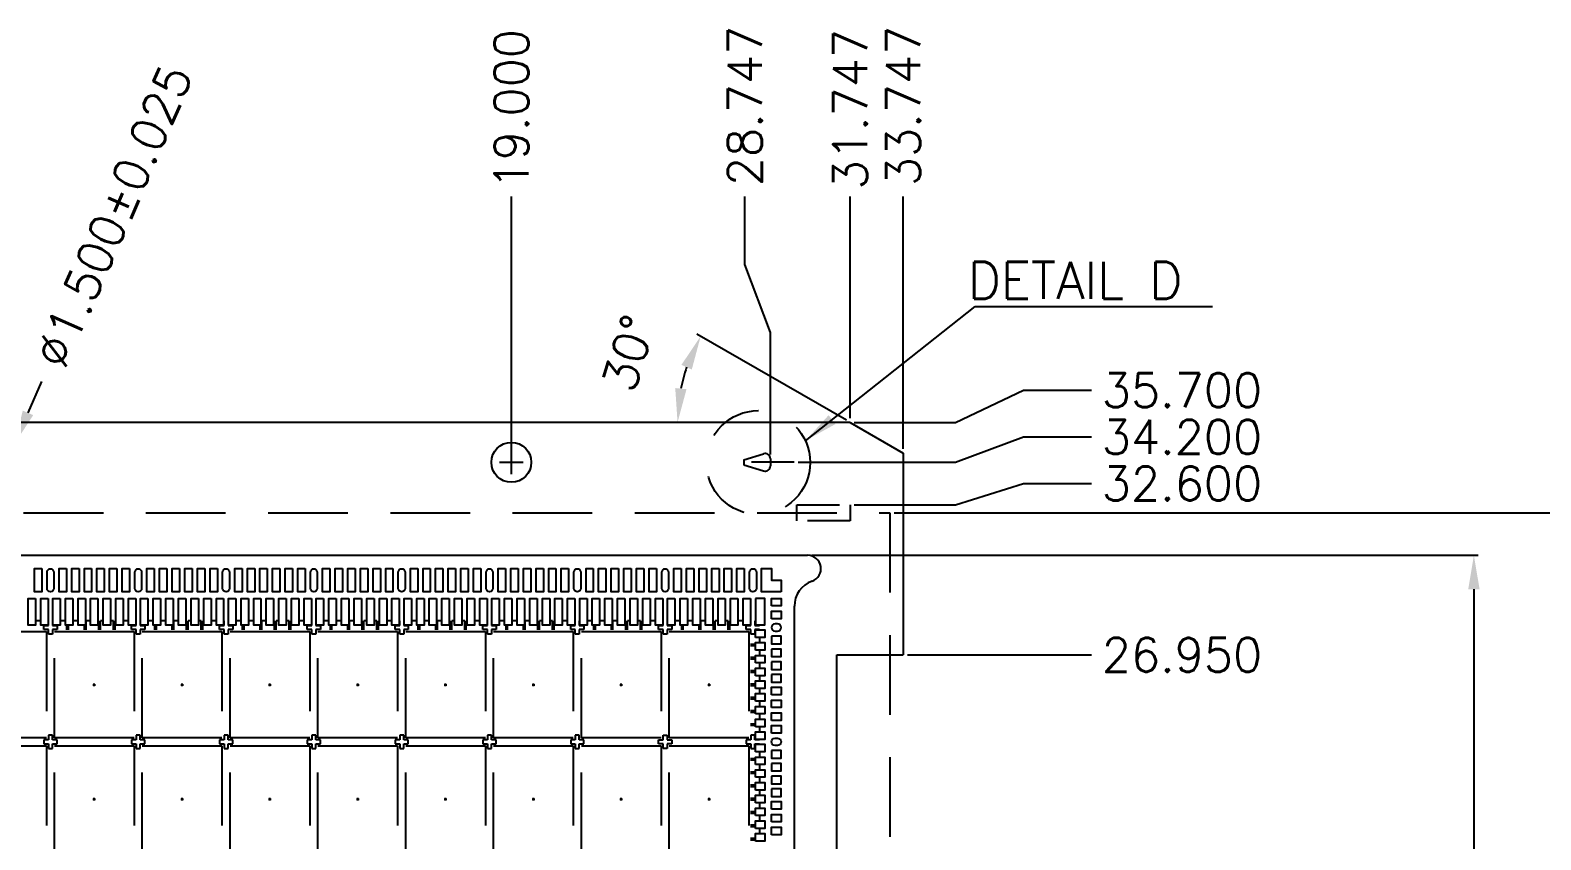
# Model space of a CAD drawing. Header units: millimetres. Extents: x 478.7 to 490.1, y 73.3 to 79.8.
# Drawn here: x 482.715 to 486.268, y 77.848 to 79.753 of the extents above; entities that cross this region are included whole.
import ezdxf

# ---------------------------------------------------------------- set-up
doc = ezdxf.new("R2010")
doc.units = ezdxf.units.MM
doc.header["$LTSCALE"] = 0.5
doc.header["$PDMODE"] = 98
for name, pattern in [('CENTER', [50.8, 31.75, -6.35, 6.35, -6.35]), ('HIDDEN', [0.375, 0.25, -0.125]), ('PHANTOM', [2.5, 1.25, -0.25, 0.25, -0.25, 0.25, -0.25])]:
    doc.linetypes.add(name, pattern=pattern)
for name, color, linetype in [('1D', 4, 'Continuous'), ('BTM', 7, 'HIDDEN'), ('CEN', 2, 'CENTER'), ('DIM', 3, 'Continuous'), ('PKG', 1, 'PHANTOM')]:
    doc.layers.add(name, color=color, linetype=linetype)
doc.styles.add('ROMANS', font='romans.shx', dxfattribs={"bigfont": 'AllInOneBig.shx'})
doc.styles.add('SIMPLEX', font='simplex.shx', dxfattribs={"bigfont": 'AllInOneBig.shx'})
doc.dimstyles.new('Standard1', dxfattribs={"dimtxt": 0.08, "dimasz": 0.08, "dimexe": 0.015, "dimexo": 0.015, "dimgap": 0.027, "dimtad": 1, "dimdec": 3, "dimlfac": 22.222222, "dimrnd": 0.0005, "dimzin": 1, "dimtxsty": 'SIMPLEX', "dimcen": 0.1905, "dimclrd": 256, "dimclre": 256, "dimclrt": 256, "dimazin": 3, "dimtp": 0.03, "dimtm": 0.05, "dimtfac": 0.8, "dimtdec": 3, "dimtmove": 0, "dimatfit": 3, "dimfxl": 0.05, "dimtzin": 4, "dimlwd": -1, "dimlwe": -1})
doc.dimstyles.new('Standard2', dxfattribs={"dimtxt": 0.08, "dimasz": 0.08, "dimexe": 0.01, "dimexo": 0.01, "dimgap": 0.015, "dimtad": 1, "dimdec": 3, "dimlfac": 16, "dimrnd": 0.0005, "dimzin": 1, "dimtxsty": 'SIMPLEX', "dimcen": 0.01, "dimclrd": 256, "dimclre": 256, "dimclrt": 256, "dimazin": 3, "dimtp": 0.03, "dimtm": 0.05, "dimtfac": 0.8, "dimtdec": 3, "dimtmove": 0, "dimatfit": 3, "dimfxl": 0.05, "dimtzin": 4, "dimlwd": -1, "dimlwe": -1})

# ---------------------------------------------------------------- blocks, each defined once
blk = doc.blocks.new('*U29')
at = {"layer": 'CEN', "ltscale": 0.005}
for p, q in [((-0.003125, 0), (0.003125, 0)), ((0, -0.003125), (0, 0.003125))]:
    blk.add_line(p, q, dxfattribs=at)
at = {"layer": 'PKG', "ltscale": 0.3}
blk.add_lwpolyline([(-0.09375, 0.125), (0.09375, 0.125), (0.09375, -0.125), (-0.09375, -0.125)], close=True, dxfattribs=at)
blk = doc.blocks.new('*U30')
at = {"layer": 'DIM', "color": 0, "linetype": 'ByBlock', "lineweight": -2, "transparency": 16777216}
for p in [(0, 3.2287), (0.2066, 3.2287), (0.4131, 3.2287), (0.6197, 3.2287), (0.8263, 3.2287), (1.0328, 3.2287), (1.2394, 3.2287), (1.4459, 3.2287), (1.6525, 3.2287), (1.8591, 3.2287), (2.0656, 3.2287), (2.2722, 3.2287), (2.4787, 3.2287), (2.6853, 3.2287), (2.8919, 3.2287), (3.0984, 3.2287), (3.305, 3.2287), (0, 2.9597), (0.2066, 2.9597), (0.4131, 2.9597), (0.6197, 2.9597), (0.8263, 2.9597), (1.0328, 2.9597), (1.2394, 2.9597), (1.4459, 2.9597), (1.6525, 2.9597), (1.8591, 2.9597), (2.0656, 2.9597), (2.2722, 2.9597), (2.4787, 2.9597), (2.6853, 2.9597), (2.8919, 2.9597), (3.0984, 2.9597), (3.305, 2.9597), (0, 2.6906), (0.2066, 2.6906), (0.4131, 2.6906), (0.6197, 2.6906), (0.8263, 2.6906), (1.0328, 2.6906), (1.2394, 2.6906), (1.4459, 2.6906), (1.6525, 2.6906), (1.8591, 2.6906), (2.0656, 2.6906), (2.2722, 2.6906), (2.4787, 2.6906), (2.6853, 2.6906), (2.8919, 2.6906), (3.0984, 2.6906), (3.305, 2.6906), (0, 2.4216), (0.2066, 2.4216), (0.4131, 2.4216), (0.6197, 2.4216), (0.8263, 2.4216), (1.0328, 2.4216), (1.2394, 2.4216), (1.4459, 2.4216), (1.6525, 2.4216), (1.8591, 2.4216), (2.0656, 2.4216), (2.2722, 2.4216), (2.4787, 2.4216), (2.6853, 2.4216), (2.8919, 2.4216), (3.0984, 2.4216), (3.305, 2.4216), (0, 2.1525), (0.2066, 2.1525), (0.4131, 2.1525), (0.6197, 2.1525), (0.8263, 2.1525), (1.0328, 2.1525), (1.2394, 2.1525), (1.4459, 2.1525), (1.6525, 2.1525), (1.8591, 2.1525), (2.0656, 2.1525), (2.2722, 2.1525), (2.4787, 2.1525), (2.6853, 2.1525), (2.8919, 2.1525), (3.0984, 2.1525), (3.305, 2.1525), (0, 1.8834), (0.2066, 1.8834), (0.4131, 1.8834), (0.6197, 1.8834), (0.8263, 1.8834), (1.0328, 1.8834), (1.2394, 1.8834), (1.4459, 1.8834), (1.6525, 1.8834), (1.8591, 1.8834), (2.0656, 1.8834), (2.2722, 1.8834), (2.4787, 1.8834), (2.6853, 1.8834), (2.8919, 1.8834), (3.0984, 1.8834), (3.305, 1.8834), (0, 1.6144), (0.2066, 1.6144), (0.4131, 1.6144), (0.6197, 1.6144), (0.8263, 1.6144), (1.0328, 1.6144), (1.2394, 1.6144), (1.4459, 1.6144), (1.6525, 1.6144), (1.8591, 1.6144), (2.0656, 1.6144), (2.2722, 1.6144), (2.4787, 1.6144), (2.6853, 1.6144), (2.8919, 1.6144), (3.0984, 1.6144), (3.305, 1.6144), (0, 1.3453), (0.2066, 1.3453), (0.4131, 1.3453), (0.6197, 1.3453), (0.8263, 1.3453), (1.0328, 1.3453), (1.2394, 1.3453), (1.4459, 1.3453), (1.6525, 1.3453), (1.8591, 1.3453), (2.0656, 1.3453), (2.2722, 1.3453), (2.4787, 1.3453), (2.6853, 1.3453), (2.8919, 1.3453), (3.0984, 1.3453), (3.305, 1.3453), (0, 1.0762), (0.2066, 1.0762), (0.4131, 1.0762), (0.6197, 1.0762), (0.8263, 1.0762), (1.0328, 1.0762), (1.2394, 1.0762), (1.4459, 1.0762), (1.6525, 1.0762), (1.8591, 1.0762), (2.0656, 1.0762), (2.2722, 1.0762), (2.4787, 1.0762), (2.6853, 1.0762), (2.8919, 1.0762), (3.0984, 1.0762), (3.305, 1.0762), (0, 0.8072), (0.2066, 0.8072), (0.4131, 0.8072), (0.6197, 0.8072), (0.8263, 0.8072), (1.0328, 0.8072), (1.2394, 0.8072), (1.4459, 0.8072), (1.6525, 0.8072), (1.8591, 0.8072), (2.0656, 0.8072), (2.2722, 0.8072), (2.4787, 0.8072), (2.6853, 0.8072), (2.8919, 0.8072), (3.0984, 0.8072), (3.305, 0.8072), (0, 0.5381), (0.2066, 0.5381), (0.4131, 0.5381), (0.6197, 0.5381), (0.8263, 0.5381), (1.0328, 0.5381), (1.2394, 0.5381), (1.4459, 0.5381), (1.6525, 0.5381), (1.8591, 0.5381), (2.0656, 0.5381), (2.2722, 0.5381), (2.4787, 0.5381), (2.6853, 0.5381), (2.8919, 0.5381), (3.0984, 0.5381), (3.305, 0.5381), (0, 0.2691), (0.2066, 0.2691), (0.4131, 0.2691), (0.6197, 0.2691), (0.8263, 0.2691), (1.0328, 0.2691), (1.2394, 0.2691), (1.4459, 0.2691), (1.6525, 0.2691), (1.8591, 0.2691), (2.0656, 0.2691), (2.2722, 0.2691), (2.4787, 0.2691), (2.6853, 0.2691), (2.8919, 0.2691), (3.0984, 0.2691), (3.305, 0.2691), (0, 0), (0.2066, 0), (0.4131, 0), (0.6197, 0), (0.8263, 0), (1.0328, 0), (1.2394, 0), (1.4459, 0), (1.6525, 0), (1.8591, 0), (2.0656, 0), (2.2722, 0), (2.4787, 0), (2.6853, 0), (2.8919, 0), (3.0984, 0), (3.305, 0)]:
    blk.add_blockref('*U29', p, dxfattribs=at)
blk = doc.blocks.new('*D55')
at = {"layer": 'Defpoints', "color": 0, "ltscale": 0.1, "transparency": 16777216}
for p in [(482.6782, 78.7794), (482.6408, 78.6934)]:
    blk.add_point(p, dxfattribs=at)
at = {"layer": 'DIM', "linetype": 'ByBlock', "ltscale": 0.1, "transparency": 16777216}
for p, q in [((482.7419, 78.9262), (482.71, 78.8528)), ((482.6408, 78.6934), (482.6782, 78.7794)), ((482.609, 78.62), (482.5771, 78.5467))]:
    blk.add_line(p, q, dxfattribs=at)
at = {"layer": 'DIM', "ltscale": 0.1, "transparency": 16777216}
for points in [[(482.6978, 78.8581), (482.7223, 78.8475), (482.6782, 78.7794)], [(482.5967, 78.6253), (482.6212, 78.6147), (482.6408, 78.6934)]]:
    blk.add_solid(points, dxfattribs=at)
at = {"layer": 'DIM', "ltscale": 0.1, "transparency": 16777216, "insert": (482.911, 79.3156), "char_height": 0.08, "attachment_point": 5, "rotation": 66.525, "style": 'SIMPLEX'}
blk.add_mtext('\\A1;∅1.500%%P0.025', dxfattribs=at)
blk = doc.blocks.new('*D57')
at = {"linetype": 'ByBlock', "ltscale": 0.1, "transparency": 16777216}
blk.add_line((484.635, 78.8352), (484.2836, 79.0381), dxfattribs=at)
blk.add_arc((484.6437, 78.8302), 0.4058, 161.307, 168.6865, dxfattribs=at)
at = {"ltscale": 0.1, "transparency": 16777216}
for points in [[(484.2471, 78.9657), (484.2714, 78.9547), (484.2923, 79.0331)], [(484.259, 78.9085), (484.2325, 78.9111), (484.2379, 78.8302)]]:
    blk.add_solid(points, dxfattribs=at)
at = {"layer": 'Defpoints', "color": 0, "ltscale": 0.1, "transparency": 16777216}
for p in [(484.244, 78.9006), (480.6874, 78.8302), (484.6437, 78.8302), (484.6437, 78.8302), (484.7687, 78.758)]:
    blk.add_point(p, dxfattribs=at)
at = {"ltscale": 0.1, "transparency": 16777216, "insert": (484.1231, 78.9936), "char_height": 0.08, "attachment_point": 5, "rotation": 72.5739, "style": 'SIMPLEX'}
blk.add_mtext('\\A1;30°', dxfattribs=at)
blk = doc.blocks.new('*D59')
at = {"layer": 'Defpoints', "color": 0, "ltscale": 0.1, "transparency": 16777216}
for p in [(484.5439, 78.5177), (486.111, 78.5177), (484.5439, 74.6802)]:
    blk.add_point(p, dxfattribs=at)
at = {"layer": 'DIM', "linetype": 'ByBlock', "ltscale": 0.1, "transparency": 16777216}
for p, q in [((484.5539, 78.5177), (486.121, 78.5177)), ((486.111, 78.4377), (486.111, 77.4196)), ((486.111, 74.7602), (486.111, 75.7782)), ((484.5539, 74.6802), (486.121, 74.6802))]:
    blk.add_line(p, q, dxfattribs=at)
at = {"layer": 'DIM', "ltscale": 0.1, "transparency": 16777216}
for points in [[(486.0977, 78.4377), (486.1244, 78.4377), (486.111, 78.5177)], [(486.0977, 74.7602), (486.1244, 74.7602), (486.111, 74.6802)]]:
    blk.add_solid(points, dxfattribs=at)
at = {"layer": 'DIM', "ltscale": 0.1, "transparency": 16777216, "insert": (486.111, 76.5989), "char_height": 0.08, "attachment_point": 5, "rotation": 90, "style": 'SIMPLEX'}
blk.add_mtext('\\A1;59.300X61.400(MOLD PKG)', dxfattribs=at)
blk = doc.blocks.new('*D62')
at = {"layer": 'Defpoints', "color": 0, "ltscale": 0.1, "transparency": 16777216}
for p in [(484.7687, 78.2833), (485.2113, 78.2833), (482.6595, 76.5989)]:
    blk.add_point(p, dxfattribs=at)
at = {"layer": 'DIM', "ltscale": 0.1, "transparency": 16777216}
blk.add_line((484.7787, 78.2833), (485.2113, 78.2833), dxfattribs=at)
at = {"layer": 'DIM', "ltscale": 0.1, "transparency": 16777216, "insert": (485.4244, 78.2833), "char_height": 0.08, "attachment_point": 5, "style": 'SIMPLEX'}
blk.add_mtext('\\A1;26.950', dxfattribs=at)
blk = doc.blocks.new('*D68')
at = {"layer": 'Defpoints', "color": 0, "ltscale": 0.1, "transparency": 16777216}
for p in [(485.2113, 78.9061), (484.6437, 78.8302), (482.6595, 76.5989)]:
    blk.add_point(p, dxfattribs=at)
at = {"layer": 'DIM', "ltscale": 0.1, "transparency": 16777216}
for p, q in [((484.8913, 78.8302), (485.0513, 78.9061)), ((485.0513, 78.9061), (485.2113, 78.9061)), ((484.6537, 78.8302), (484.8913, 78.8302))]:
    blk.add_line(p, q, dxfattribs=at)
at = {"layer": 'DIM', "ltscale": 0.1, "transparency": 16777216, "insert": (485.4244, 78.9061), "char_height": 0.08, "attachment_point": 5, "style": 'SIMPLEX'}
blk.add_mtext('\\A1;35.700', dxfattribs=at)
blk = doc.blocks.new('*D69')
at = {"layer": 'Defpoints', "color": 0, "ltscale": 0.1, "transparency": 16777216}
for p in [(485.2113, 78.7961), (484.5119, 78.7364), (482.6595, 76.5989)]:
    blk.add_point(p, dxfattribs=at)
at = {"layer": 'DIM', "ltscale": 0.1, "transparency": 16777216}
for p, q in [((484.8913, 78.7364), (485.0513, 78.7961)), ((485.0513, 78.7961), (485.2113, 78.7961)), ((484.5219, 78.7364), (484.8913, 78.7364))]:
    blk.add_line(p, q, dxfattribs=at)
at = {"layer": 'DIM', "ltscale": 0.1, "transparency": 16777216, "insert": (485.4244, 78.7961), "char_height": 0.08, "attachment_point": 5, "style": 'SIMPLEX'}
blk.add_mtext('\\A1;34.200', dxfattribs=at)
blk = doc.blocks.new('*D70')
at = {"layer": 'Defpoints', "color": 0, "ltscale": 0.1, "transparency": 16777216}
for p in [(485.2113, 78.6864), (484.6437, 78.6364), (482.6595, 76.5989)]:
    blk.add_point(p, dxfattribs=at)
at = {"layer": 'DIM', "ltscale": 0.1, "transparency": 16777216}
for p, q in [((484.8913, 78.6364), (485.0513, 78.6864)), ((485.0513, 78.6864), (485.2113, 78.6864)), ((484.6537, 78.6364), (484.8913, 78.6364))]:
    blk.add_line(p, q, dxfattribs=at)
at = {"layer": 'DIM', "ltscale": 0.1, "transparency": 16777216, "insert": (485.4244, 78.6864), "char_height": 0.08, "attachment_point": 5, "style": 'SIMPLEX'}
blk.add_mtext('\\A1;32.600', dxfattribs=at)
blk = doc.blocks.new('*D72')
at = {"layer": 'Defpoints', "color": 0, "ltscale": 0.1, "transparency": 16777216}
for p in [(484.7687, 79.3616), (484.7687, 78.758), (482.6595, 76.5989)]:
    blk.add_point(p, dxfattribs=at)
at = {"layer": 'DIM', "ltscale": 0.1, "transparency": 16777216}
blk.add_line((484.7687, 78.768), (484.7687, 79.3616), dxfattribs=at)
at = {"layer": 'DIM', "ltscale": 0.1, "transparency": 16777216, "insert": (484.7687, 79.5747), "char_height": 0.08, "attachment_point": 5, "rotation": 90, "style": 'SIMPLEX'}
blk.add_mtext('\\A1;33.747', dxfattribs=at)
blk = doc.blocks.new('*D73')
at = {"layer": 'Defpoints', "color": 0, "ltscale": 0.1, "transparency": 16777216}
for p in [(484.6437, 79.3616), (484.6437, 78.8302), (482.6595, 76.5989)]:
    blk.add_point(p, dxfattribs=at)
at = {"layer": 'DIM', "ltscale": 0.1, "transparency": 16777216}
blk.add_line((484.6437, 78.8402), (484.6437, 79.3616), dxfattribs=at)
at = {"layer": 'DIM', "ltscale": 0.1, "transparency": 16777216, "insert": (484.6437, 79.5671), "char_height": 0.08, "attachment_point": 5, "rotation": 90, "style": 'SIMPLEX'}
blk.add_mtext('\\A1;31.747', dxfattribs=at)
blk = doc.blocks.new('*D74')
at = {"layer": 'Defpoints', "color": 0, "ltscale": 0.1, "transparency": 16777216}
for p in [(484.3962, 79.3616), (484.4562, 78.7446), (482.6595, 76.5989)]:
    blk.add_point(p, dxfattribs=at)
at = {"layer": 'DIM', "ltscale": 0.1, "transparency": 16777216}
for p, q in [((484.3962, 79.2016), (484.3962, 79.3616)), ((484.4562, 79.0416), (484.3962, 79.2016)), ((484.4562, 78.7546), (484.4562, 79.0416))]:
    blk.add_line(p, q, dxfattribs=at)
at = {"layer": 'DIM', "ltscale": 0.1, "transparency": 16777216, "insert": (484.3962, 79.5747), "char_height": 0.08, "attachment_point": 5, "rotation": 90, "style": 'SIMPLEX'}
blk.add_mtext('\\A1;28.747', dxfattribs=at)
blk = doc.blocks.new('*D75')
at = {"layer": 'Defpoints', "color": 0, "ltscale": 0.1, "transparency": 16777216}
for p in [(483.847, 79.3616), (483.847, 78.7364), (482.6595, 76.5989)]:
    blk.add_point(p, dxfattribs=at)
at = {"layer": 'DIM', "ltscale": 0.1, "transparency": 16777216}
blk.add_line((483.847, 78.7464), (483.847, 79.3616), dxfattribs=at)
at = {"layer": 'DIM', "ltscale": 0.1, "transparency": 16777216, "insert": (483.847, 79.5671), "char_height": 0.08, "attachment_point": 5, "rotation": 90, "style": 'SIMPLEX'}
blk.add_mtext('\\A1;19.000', dxfattribs=at)
blk = doc.blocks.new('*D93')
at = {"layer": 'Defpoints', "color": 0, "ltscale": 0.1, "transparency": 16777216}
for p in [(484.7374, 78.6177), (486.4786, 78.6177), (484.7374, 74.6177)]:
    blk.add_point(p, dxfattribs=at)
at = {"layer": 'DIM', "ltscale": 0.1, "transparency": 16777216}
for p, q in [((484.7474, 78.6177), (486.4886, 78.6177)), ((486.4786, 78.5377), (486.4786, 77.4689)), ((486.4786, 74.6977), (486.4786, 75.7665)), ((484.7474, 74.6177), (486.4886, 74.6177))]:
    blk.add_line(p, q, dxfattribs=at)
for points in [[(486.4653, 78.5377), (486.4919, 78.5377), (486.4786, 78.6177)], [(486.4653, 74.6977), (486.4919, 74.6977), (486.4786, 74.6177)]]:
    blk.add_solid(points, dxfattribs=at)
at = {"layer": 'DIM', "ltscale": 0.1, "transparency": 16777216, "insert": (486.4786, 76.6177), "char_height": 0.08, "attachment_point": 5, "rotation": 90, "style": 'SIMPLEX'}
blk.add_mtext('\\A1;64.000%%P0.500(TAPE WIDTH)', dxfattribs=at)

msp = doc.modelspace()

# ---------------------------------------------------------------- linework, layer by layer
for p, q in [((484.643691, 78.830161), (480.687391, 78.830161)), ((484.768691, 78.757974), (484.768691, 78.283286))]:
    msp.add_line(p, q)
at = {"color": 1, "linetype": 'CENTER', "ltscale": 0.002}
msp.add_line((484.511868, 78.736411), (484.363421, 78.736411), dxfattribs=at)
at = {"ltscale": 0.1}
for p, q in [((484.393723, 78.742658), (484.440108, 78.756574)), ((484.393723, 78.742658), (484.393723, 78.730165)), ((484.456191, 78.744607), (484.456191, 78.728216)), ((484.393723, 78.730165), (484.440108, 78.716249))]:
    msp.add_line(p, q, dxfattribs=at)
at = {"color": 2, "linetype": 'HIDDEN', "ltscale": 1.5}
msp.add_line((484.737441, 78.617661), (484.737441, 74.617661), dxfattribs=at)
at = {"color": 0}
for p, q in [((484.612441, 77.783286), (484.612441, 78.283286)), ((484.612441, 78.283286), (484.768691, 78.283286))]:
    msp.add_line(p, q, dxfattribs=at)
at = {"linetype": 'HIDDEN', "ltscale": 0.1}
msp.add_lwpolyline([(484.518691, 78.636411), (484.643691, 78.636411), (484.643691, 78.598911), (484.518691, 78.598911)], close=True, dxfattribs=at)
at = {"ltscale": 0.02}
for points in [[(482.742316, 78.486411), (482.742316, 78.43188), (482.725129, 78.43188), (482.725129, 78.486411)], [(482.800441, 78.486411), (482.800441, 78.43188), (482.783254, 78.43188), (482.783254, 78.486411)], [(482.830129, 78.486411), (482.830129, 78.43188), (482.812941, 78.43188), (482.812941, 78.486411)], [(482.859816, 78.486411), (482.859816, 78.43188), (482.842629, 78.43188), (482.842629, 78.486411)], [(482.889504, 78.486411), (482.889504, 78.43188), (482.872316, 78.43188), (482.872316, 78.486411)], [(482.919191, 78.486411), (482.919191, 78.43188), (482.902004, 78.43188), (482.902004, 78.486411)], [(482.948879, 78.486411), (482.948879, 78.43188), (482.931691, 78.43188), (482.931691, 78.486411)], [(483.007004, 78.486411), (483.007004, 78.43188), (482.989816, 78.43188), (482.989816, 78.486411)], [(483.036691, 78.486411), (483.036691, 78.43188), (483.019504, 78.43188), (483.019504, 78.486411)], [(483.066379, 78.486411), (483.066379, 78.43188), (483.049191, 78.43188), (483.049191, 78.486411)], [(483.096066, 78.486411), (483.096066, 78.43188), (483.078879, 78.43188), (483.078879, 78.486411)], [(483.125754, 78.486411), (483.125754, 78.43188), (483.108566, 78.43188), (483.108566, 78.486411)], [(483.155441, 78.486411), (483.155441, 78.43188), (483.138254, 78.43188), (483.138254, 78.486411)], [(483.213566, 78.486411), (483.213566, 78.43188), (483.196379, 78.43188), (483.196379, 78.486411)], [(483.243254, 78.486411), (483.243254, 78.43188), (483.226066, 78.43188), (483.226066, 78.486411)], [(483.272941, 78.486411), (483.272941, 78.43188), (483.255754, 78.43188), (483.255754, 78.486411)], [(483.302629, 78.486411), (483.302629, 78.43188), (483.285441, 78.43188), (483.285441, 78.486411)], [(483.332316, 78.486411), (483.332316, 78.43188), (483.315129, 78.43188), (483.315129, 78.486411)], [(483.362004, 78.486411), (483.362004, 78.43188), (483.344816, 78.43188), (483.344816, 78.486411)], [(483.420129, 78.486411), (483.420129, 78.43188), (483.402941, 78.43188), (483.402941, 78.486411)], [(483.449816, 78.486411), (483.449816, 78.43188), (483.432629, 78.43188), (483.432629, 78.486411)], [(483.479504, 78.486411), (483.479504, 78.43188), (483.462316, 78.43188), (483.462316, 78.486411)], [(483.509191, 78.486411), (483.509191, 78.43188), (483.492004, 78.43188), (483.492004, 78.486411)], [(483.538879, 78.486411), (483.538879, 78.43188), (483.521691, 78.43188), (483.521691, 78.486411)], [(483.568566, 78.486411), (483.568566, 78.43188), (483.551379, 78.43188), (483.551379, 78.486411)], [(483.626691, 78.486411), (483.626691, 78.43188), (483.609504, 78.43188), (483.609504, 78.486411)], [(483.656379, 78.486411), (483.656379, 78.43188), (483.639191, 78.43188), (483.639191, 78.486411)], [(483.686066, 78.486411), (483.686066, 78.43188), (483.668879, 78.43188), (483.668879, 78.486411)], [(483.715754, 78.486411), (483.715754, 78.43188), (483.698566, 78.43188), (483.698566, 78.486411)], [(483.745441, 78.486411), (483.745441, 78.43188), (483.728254, 78.43188), (483.728254, 78.486411)], [(483.775129, 78.486411), (483.775129, 78.43188), (483.757941, 78.43188), (483.757941, 78.486411)], [(483.833254, 78.486411), (483.833254, 78.43188), (483.816066, 78.43188), (483.816066, 78.486411)], [(483.862941, 78.486411), (483.862941, 78.43188), (483.845754, 78.43188), (483.845754, 78.486411)], [(483.892629, 78.486411), (483.892629, 78.43188), (483.875441, 78.43188), (483.875441, 78.486411)], [(483.922316, 78.486411), (483.922316, 78.43188), (483.905129, 78.43188), (483.905129, 78.486411)], [(483.952004, 78.486411), (483.952004, 78.43188), (483.934816, 78.43188), (483.934816, 78.486411)], [(483.981691, 78.486411), (483.981691, 78.43188), (483.964504, 78.43188), (483.964504, 78.486411)], [(484.039816, 78.486411), (484.039816, 78.43188), (484.022629, 78.43188), (484.022629, 78.486411)], [(484.069504, 78.486411), (484.069504, 78.43188), (484.052316, 78.43188), (484.052316, 78.486411)], [(484.099191, 78.486411), (484.099191, 78.43188), (484.082004, 78.43188), (484.082004, 78.486411)], [(484.128879, 78.486411), (484.128879, 78.43188), (484.111691, 78.43188), (484.111691, 78.486411)], [(484.158566, 78.486411), (484.158566, 78.43188), (484.141379, 78.43188), (484.141379, 78.486411)], [(484.188254, 78.486411), (484.188254, 78.43188), (484.171066, 78.43188), (484.171066, 78.486411)], [(484.246379, 78.486411), (484.246379, 78.43188), (484.229191, 78.43188), (484.229191, 78.486411)], [(484.276066, 78.486411), (484.276066, 78.43188), (484.258879, 78.43188), (484.258879, 78.486411)], [(484.305754, 78.486411), (484.305754, 78.43188), (484.288566, 78.43188), (484.288566, 78.486411)], [(484.335441, 78.486411), (484.335441, 78.43188), (484.318254, 78.43188), (484.318254, 78.486411)], [(484.365129, 78.486411), (484.365129, 78.43188), (484.347941, 78.43188), (484.347941, 78.486411)], [(484.394816, 78.486411), (484.394816, 78.43188), (484.377629, 78.43188), (484.377629, 78.486411)], [(484.481379, 78.43188), (484.435754, 78.43188), (484.435754, 78.486411), (484.458723, 78.486411), (484.458723, 78.458833), (484.481379, 78.458833)], [(482.727473, 78.416255), (482.727473, 78.353443), (482.710285, 78.353443), (482.710285, 78.416255)], [(482.75716, 78.416255), (482.75716, 78.353443), (482.739973, 78.353443), (482.739973, 78.416255)], [(482.785598, 78.416255), (482.785598, 78.353443), (482.76841, 78.353443), (482.76841, 78.416255)], [(482.815285, 78.416255), (482.815285, 78.353443), (482.798098, 78.353443), (482.798098, 78.416255)], [(482.844973, 78.416255), (482.844973, 78.353443), (482.827785, 78.353443), (482.827785, 78.416255)], [(482.87466, 78.416255), (482.87466, 78.353443), (482.857473, 78.353443), (482.857473, 78.416255)], [(482.904348, 78.416255), (482.904348, 78.353443), (482.88716, 78.353443), (482.88716, 78.416255)], [(482.934035, 78.416255), (482.934035, 78.353443), (482.916848, 78.353443), (482.916848, 78.416255)], [(482.963723, 78.416255), (482.963723, 78.353443), (482.946535, 78.353443), (482.946535, 78.416255)], [(482.99216, 78.416255), (482.99216, 78.353443), (482.974973, 78.353443), (482.974973, 78.416255)], [(483.021848, 78.416255), (483.021848, 78.353443), (483.00466, 78.353443), (483.00466, 78.416255)], [(483.051535, 78.416255), (483.051535, 78.353443), (483.034348, 78.353443), (483.034348, 78.416255)], [(483.081223, 78.416255), (483.081223, 78.353443), (483.064035, 78.353443), (483.064035, 78.416255)], [(483.11091, 78.416255), (483.11091, 78.353443), (483.093723, 78.353443), (483.093723, 78.416255)], [(483.140598, 78.416255), (483.140598, 78.353443), (483.12341, 78.353443), (483.12341, 78.416255)], [(483.170285, 78.416255), (483.170285, 78.353443), (483.153098, 78.353443), (483.153098, 78.416255)], [(483.198723, 78.416255), (483.198723, 78.353443), (483.181535, 78.353443), (483.181535, 78.416255)], [(483.22841, 78.416255), (483.22841, 78.353443), (483.211223, 78.353443), (483.211223, 78.416255)], [(483.258098, 78.416255), (483.258098, 78.353443), (483.24091, 78.353443), (483.24091, 78.416255)], [(483.287785, 78.416255), (483.287785, 78.353443), (483.270598, 78.353443), (483.270598, 78.416255)], [(483.317473, 78.416255), (483.317473, 78.353443), (483.300285, 78.353443), (483.300285, 78.416255)], [(483.34716, 78.416255), (483.34716, 78.353443), (483.329973, 78.353443), (483.329973, 78.416255)], [(483.376848, 78.416255), (483.376848, 78.353443), (483.35966, 78.353443), (483.35966, 78.416255)], [(483.405285, 78.416255), (483.405285, 78.353443), (483.388098, 78.353443), (483.388098, 78.416255)], [(483.434973, 78.416255), (483.434973, 78.353443), (483.417785, 78.353443), (483.417785, 78.416255)], [(483.46466, 78.416255), (483.46466, 78.353443), (483.447473, 78.353443), (483.447473, 78.416255)], [(483.494348, 78.416255), (483.494348, 78.353443), (483.47716, 78.353443), (483.47716, 78.416255)], [(483.524035, 78.416255), (483.524035, 78.353443), (483.506848, 78.353443), (483.506848, 78.416255)], [(483.553723, 78.416255), (483.553723, 78.353443), (483.536535, 78.353443), (483.536535, 78.416255)], [(483.58341, 78.416255), (483.58341, 78.353443), (483.566223, 78.353443), (483.566223, 78.416255)], [(483.611848, 78.416255), (483.611848, 78.353443), (483.59466, 78.353443), (483.59466, 78.416255)], [(483.641535, 78.416255), (483.641535, 78.353443), (483.624348, 78.353443), (483.624348, 78.416255)], [(483.671223, 78.416255), (483.671223, 78.353443), (483.654035, 78.353443), (483.654035, 78.416255)], [(483.70091, 78.416255), (483.70091, 78.353443), (483.683723, 78.353443), (483.683723, 78.416255)], [(483.730598, 78.416255), (483.730598, 78.353443), (483.71341, 78.353443), (483.71341, 78.416255)], [(483.760285, 78.416255), (483.760285, 78.353443), (483.743098, 78.353443), (483.743098, 78.416255)], [(483.789973, 78.416255), (483.789973, 78.353443), (483.772785, 78.353443), (483.772785, 78.416255)], [(483.81841, 78.416255), (483.81841, 78.353443), (483.801223, 78.353443), (483.801223, 78.416255)], [(483.848098, 78.416255), (483.848098, 78.353443), (483.83091, 78.353443), (483.83091, 78.416255)], [(483.877785, 78.416255), (483.877785, 78.353443), (483.860598, 78.353443), (483.860598, 78.416255)], [(483.907473, 78.416255), (483.907473, 78.353443), (483.890285, 78.353443), (483.890285, 78.416255)], [(483.93716, 78.416255), (483.93716, 78.353443), (483.919973, 78.353443), (483.919973, 78.416255)], [(483.966848, 78.416255), (483.966848, 78.353443), (483.94966, 78.353443), (483.94966, 78.416255)], [(483.996535, 78.416255), (483.996535, 78.353443), (483.979348, 78.353443), (483.979348, 78.416255)], [(484.024973, 78.416255), (484.024973, 78.353443), (484.007785, 78.353443), (484.007785, 78.416255)], [(484.05466, 78.416255), (484.05466, 78.353443), (484.037473, 78.353443), (484.037473, 78.416255)], [(484.084348, 78.416255), (484.084348, 78.353443), (484.06716, 78.353443), (484.06716, 78.416255)], [(484.114035, 78.416255), (484.114035, 78.353443), (484.096848, 78.353443), (484.096848, 78.416255)], [(484.143723, 78.416255), (484.143723, 78.353443), (484.126535, 78.353443), (484.126535, 78.416255)], [(484.17341, 78.416255), (484.17341, 78.353443), (484.156223, 78.353443), (484.156223, 78.416255)], [(484.203098, 78.416255), (484.203098, 78.353443), (484.18591, 78.353443), (484.18591, 78.416255)], [(484.231535, 78.416255), (484.231535, 78.353443), (484.214348, 78.353443), (484.214348, 78.416255)], [(484.261223, 78.416255), (484.261223, 78.353443), (484.244035, 78.353443), (484.244035, 78.416255)], [(484.29091, 78.416255), (484.29091, 78.353443), (484.273723, 78.353443), (484.273723, 78.416255)], [(484.320598, 78.416255), (484.320598, 78.353443), (484.30341, 78.353443), (484.30341, 78.416255)], [(484.350285, 78.416255), (484.350285, 78.353443), (484.333098, 78.353443), (484.333098, 78.416255)], [(484.379973, 78.416255), (484.379973, 78.353443), (484.362785, 78.353443), (484.362785, 78.416255)], [(484.40966, 78.416255), (484.40966, 78.353443), (484.392473, 78.353443), (484.392473, 78.416255)], [(484.42091, 78.416255), (484.42091, 78.353755), (484.443098, 78.353755), (484.443098, 78.416255)], [(484.458723, 78.398443), (484.458723, 78.416255), (484.481379, 78.416255), (484.481379, 78.398443)], [(484.458723, 78.368443), (484.458723, 78.386255), (484.481379, 78.386255), (484.481379, 78.368443)], [(484.458723, 78.327193), (484.458723, 78.30938), (484.481379, 78.30938), (484.481379, 78.327193)], [(484.458723, 78.297193), (484.458723, 78.27938), (484.481379, 78.27938), (484.481379, 78.297193)], [(484.458723, 78.267193), (484.458723, 78.24938), (484.481379, 78.24938), (484.481379, 78.267193)], [(484.458723, 78.237193), (484.458723, 78.21938), (484.481379, 78.21938), (484.481379, 78.237193)], [(484.458723, 78.18938), (484.458723, 78.207193), (484.481379, 78.207193), (484.481379, 78.18938)], [(484.458723, 78.15938), (484.458723, 78.177193), (484.481379, 78.177193), (484.481379, 78.15938)], [(484.458723, 78.12938), (484.458723, 78.147193), (484.481379, 78.147193), (484.481379, 78.12938)], [(484.458723, 78.09938), (484.458723, 78.117193), (484.481379, 78.117193), (484.481379, 78.09938)], [(484.458723, 78.05813), (484.458723, 78.040318), (484.481379, 78.040318), (484.481379, 78.05813)], [(484.458723, 78.02813), (484.458723, 78.010318), (484.481379, 78.010318), (484.481379, 78.02813)], [(484.458723, 77.99813), (484.458723, 77.980318), (484.481379, 77.980318), (484.481379, 77.99813)], [(484.458723, 77.96813), (484.458723, 77.950318), (484.481379, 77.950318), (484.481379, 77.96813)], [(484.458723, 77.920318), (484.458723, 77.93813), (484.481379, 77.93813), (484.481379, 77.920318)], [(484.458723, 77.890318), (484.458723, 77.90813), (484.481379, 77.90813), (484.481379, 77.890318)], [(484.458723, 77.860318), (484.458723, 77.87813), (484.481379, 77.87813), (484.481379, 77.860318)]]:
    msp.add_lwpolyline(points, close=True, dxfattribs=at)
for points in [[(482.770754, 78.47813), (482.770754, 78.439536, -0.41421356), (482.762785, 78.431568), (482.762785, 78.431568, -0.41421356), (482.754816, 78.439536), (482.754816, 78.47813, -0.41421356), (482.762785, 78.486099), (482.762785, 78.486099, -0.41421356)], [(482.977316, 78.47813), (482.977316, 78.439536, -0.41421356), (482.969348, 78.431568), (482.969348, 78.431568, -0.41421356), (482.961379, 78.439536), (482.961379, 78.47813, -0.41421356), (482.969348, 78.486099), (482.969348, 78.486099, -0.41421356)], [(483.183879, 78.47813), (483.183879, 78.439536, -0.41421356), (483.17591, 78.431568), (483.17591, 78.431568, -0.41421356), (483.167941, 78.439536), (483.167941, 78.47813, -0.41421356), (483.17591, 78.486099), (483.17591, 78.486099, -0.41421356)], [(483.390441, 78.47813), (483.390441, 78.439536, -0.41421356), (483.382473, 78.431568), (483.382473, 78.431568, -0.41421356), (483.374504, 78.439536), (483.374504, 78.47813, -0.41421356), (483.382473, 78.486099), (483.382473, 78.486099, -0.41421356)], [(483.597004, 78.47813), (483.597004, 78.439536, -0.41421356), (483.589035, 78.431568), (483.589035, 78.431568, -0.41421356), (483.581066, 78.439536), (483.581066, 78.47813, -0.41421356), (483.589035, 78.486099), (483.589035, 78.486099, -0.41421356)], [(483.803566, 78.47813), (483.803566, 78.439536, -0.41421356), (483.795598, 78.431568), (483.795598, 78.431568, -0.41421356), (483.787629, 78.439536), (483.787629, 78.47813, -0.41421356), (483.795598, 78.486099), (483.795598, 78.486099, -0.41421356)], [(484.010129, 78.47813), (484.010129, 78.439536, -0.41421356), (484.00216, 78.431568), (484.00216, 78.431568, -0.41421356), (483.994191, 78.439536), (483.994191, 78.47813, -0.41421356), (484.00216, 78.486099), (484.00216, 78.486099, -0.41421356)], [(484.216691, 78.47813), (484.216691, 78.439536, -0.41421356), (484.208723, 78.431568), (484.208723, 78.431568, -0.41421356), (484.200754, 78.439536), (484.200754, 78.47813, -0.41421356), (484.208723, 78.486099), (484.208723, 78.486099, -0.41421356)], [(484.423254, 78.47813), (484.423254, 78.439536, -0.41421356), (484.415285, 78.431568), (484.415285, 78.431568, -0.41421356), (484.407316, 78.439536), (484.407316, 78.47813, -0.41421356), (484.415285, 78.486099), (484.415285, 78.486099, -0.41421356)], [(484.458723, 78.347818), (484.458723, 78.347818, 0.41421356), (484.46716, 78.33938), (484.472941, 78.33938, 0.41421356), (484.481379, 78.347818), (484.481379, 78.347818, 0.41421356), (484.472941, 78.356255), (484.46716, 78.356255, 0.41421356)], [(484.458723, 78.078755), (484.458723, 78.078755, -0.41421356), (484.46716, 78.087193), (484.472941, 78.087193, -0.41421356), (484.481379, 78.078755), (484.481379, 78.078755, -0.41421356), (484.472941, 78.070318), (484.46716, 78.070318, -0.41421356)]]:
    msp.add_lwpolyline(points, format="xyb", close=True, dxfattribs=at)
at = {"ltscale": 0.3}
for points in [[(484.42091, 78.32438), (484.42091, 78.342193), (484.443098, 78.342193), (484.443098, 78.32438)], [(484.42091, 78.29438), (484.42091, 78.312193), (484.443098, 78.312193), (484.443098, 78.29438)], [(484.42091, 78.26438), (484.42091, 78.282193), (484.443098, 78.282193), (484.443098, 78.26438)], [(484.42091, 78.23438), (484.42091, 78.252193), (484.443098, 78.252193), (484.443098, 78.23438)], [(484.42091, 78.20438), (484.42091, 78.222193), (484.443098, 78.222193), (484.443098, 78.20438)], [(484.42091, 78.17438), (484.42091, 78.192193), (484.443098, 78.192193), (484.443098, 78.17438)], [(484.42091, 78.14438), (484.42091, 78.162193), (484.443098, 78.162193), (484.443098, 78.14438)], [(484.42091, 78.11438), (484.42091, 78.132193), (484.443098, 78.132193), (484.443098, 78.11438)], [(484.42091, 78.08438), (484.42091, 78.102193), (484.443098, 78.102193), (484.443098, 78.08438)], [(484.42091, 78.055318), (484.42091, 78.07313), (484.443098, 78.07313), (484.443098, 78.055318)], [(484.42091, 78.025318), (484.42091, 78.04313), (484.443098, 78.04313), (484.443098, 78.025318)], [(484.42091, 77.995318), (484.42091, 78.01313), (484.443098, 78.01313), (484.443098, 77.995318)], [(484.42091, 77.965318), (484.42091, 77.98313), (484.443098, 77.98313), (484.443098, 77.965318)], [(484.42091, 77.935318), (484.42091, 77.95313), (484.443098, 77.95313), (484.443098, 77.935318)], [(484.42091, 77.905318), (484.42091, 77.92313), (484.443098, 77.92313), (484.443098, 77.905318)], [(484.42091, 77.875318), (484.42091, 77.89313), (484.443098, 77.89313), (484.443098, 77.875318)], [(484.42091, 77.845318), (484.42091, 77.86313), (484.443098, 77.86313), (484.443098, 77.845318)]]:
    msp.add_lwpolyline(points, close=True, dxfattribs=at)
at = {"ltscale": 0.1}
for centre, start, end in [((484.443698, 78.744607), 0, 106.699244), ((484.443698, 78.728216), 253.300756, 0)]:
    msp.add_arc(centre, 0.012494, start, end, dxfattribs=at)
at = {"layer": '1D', "linetype": 'CENTER'}
for p, q in [((483.818919, 78.736411), (483.875088, 78.736411)), ((483.847004, 78.708327), (483.847004, 78.764496)), ((484.512629, 77.63105), (484.512629, 78.398023))]:
    msp.add_line(p, q, dxfattribs=at)
at = {"layer": '1D', "color": 2, "linetype": 'HIDDEN', "ltscale": 1.5}
msp.add_line((480.687391, 78.617661), (484.737441, 78.617661), dxfattribs=at)
at = {"layer": '1D'}
msp.add_line((480.775129, 78.517661), (484.543879, 78.517661), dxfattribs=at)
at = {"layer": '1D', "linetype": 'HIDDEN'}
msp.add_circle((484.42791, 78.736027), 0.121977, dxfattribs=at)
at = {"layer": '1D'}
for centre, radius, start, end in [((484.543879, 78.486411), 0.03125, 289.471221, 90), ((484.575129, 78.398023), 0.0625, 109.471221, 180)]:
    msp.add_arc(centre, radius, start, end, dxfattribs=at)
at = {"layer": 'BTM', "ltscale": 0.02}
for p, q in [((482.739973, 78.363443), (482.727473, 78.363443)), ((482.798098, 78.363443), (482.785598, 78.363443)), ((482.801691, 78.342193), (482.801691, 78.353443)), ((482.805441, 78.342193), (482.805441, 78.353443)), ((482.827785, 78.363443), (482.815285, 78.363443)), ((482.842941, 78.342193), (482.842941, 78.353443)), ((482.846691, 78.342193), (482.846691, 78.363443)), ((482.857473, 78.363443), (482.846691, 78.363443)), ((482.876691, 78.363443), (482.87466, 78.363443)), ((482.876691, 78.342193), (482.876691, 78.363443)), ((482.880441, 78.342193), (482.880441, 78.363443)), ((482.88716, 78.363443), (482.880441, 78.363443)), ((482.911066, 78.363443), (482.904348, 78.363443)), ((482.911066, 78.342193), (482.911066, 78.363443)), ((482.914816, 78.342193), (482.914816, 78.363443)), ((482.916848, 78.363443), (482.914816, 78.363443)), ((482.946535, 78.363443), (482.934035, 78.363443)), ((483.00466, 78.363443), (482.99216, 78.363443)), ((483.008254, 78.342193), (483.008254, 78.353443)), ((483.012004, 78.342193), (483.012004, 78.353443)), ((483.034348, 78.363443), (483.021848, 78.363443)), ((483.049504, 78.342193), (483.049504, 78.353443)), ((483.053254, 78.342193), (483.053254, 78.363443)), ((483.064035, 78.363443), (483.053254, 78.363443)), ((483.083254, 78.363443), (483.081223, 78.363443)), ((483.083254, 78.342193), (483.083254, 78.363443)), ((483.087004, 78.342193), (483.087004, 78.363443)), ((483.093723, 78.363443), (483.087004, 78.363443)), ((483.117629, 78.363443), (483.11091, 78.363443)), ((483.117629, 78.342193), (483.117629, 78.363443)), ((483.121379, 78.342193), (483.121379, 78.363443)), ((483.12341, 78.363443), (483.121379, 78.363443)), ((483.153098, 78.363443), (483.140598, 78.363443)), ((483.211223, 78.363443), (483.198723, 78.363443)), ((483.214816, 78.342193), (483.214816, 78.353443)), ((483.218566, 78.342193), (483.218566, 78.353443)), ((483.24091, 78.363443), (483.22841, 78.363443)), ((483.256066, 78.342193), (483.256066, 78.353443)), ((483.259816, 78.342193), (483.259816, 78.363443)), ((483.270598, 78.363443), (483.259816, 78.363443)), ((483.289816, 78.363443), (483.287785, 78.363443)), ((483.289816, 78.342193), (483.289816, 78.363443)), ((483.293566, 78.342193), (483.293566, 78.363443)), ((483.300285, 78.363443), (483.293566, 78.363443)), ((483.324191, 78.363443), (483.317473, 78.363443)), ((483.324191, 78.342193), (483.324191, 78.363443)), ((483.327941, 78.342193), (483.327941, 78.363443)), ((483.329973, 78.363443), (483.327941, 78.363443)), ((483.35966, 78.363443), (483.34716, 78.363443)), ((483.417785, 78.363443), (483.405285, 78.363443)), ((483.421379, 78.342193), (483.421379, 78.353443)), ((483.425129, 78.342193), (483.425129, 78.353443)), ((483.447473, 78.363443), (483.434973, 78.363443)), ((483.462629, 78.342193), (483.462629, 78.353443)), ((483.466379, 78.342193), (483.466379, 78.363443)), ((483.47716, 78.363443), (483.466379, 78.363443)), ((483.496379, 78.363443), (483.494348, 78.363443)), ((483.496379, 78.342193), (483.496379, 78.363443)), ((483.500129, 78.342193), (483.500129, 78.363443)), ((483.506848, 78.363443), (483.500129, 78.363443)), ((483.530754, 78.363443), (483.524035, 78.363443)), ((483.530754, 78.342193), (483.530754, 78.363443)), ((483.534504, 78.342193), (483.534504, 78.363443)), ((483.536535, 78.363443), (483.534504, 78.363443)), ((483.566223, 78.363443), (483.553723, 78.363443)), ((483.624348, 78.363443), (483.611848, 78.363443)), ((483.627941, 78.342193), (483.627941, 78.353443)), ((483.631691, 78.342193), (483.631691, 78.353443)), ((483.654035, 78.363443), (483.641535, 78.363443)), ((483.669191, 78.342193), (483.669191, 78.353443)), ((483.672941, 78.342193), (483.672941, 78.363443)), ((483.683723, 78.363443), (483.672941, 78.363443)), ((483.702941, 78.363443), (483.70091, 78.363443)), ((483.702941, 78.342193), (483.702941, 78.363443)), ((483.706691, 78.342193), (483.706691, 78.363443)), ((483.71341, 78.363443), (483.706691, 78.363443)), ((483.737316, 78.363443), (483.730598, 78.363443)), ((483.737316, 78.342193), (483.737316, 78.363443)), ((483.741066, 78.342193), (483.741066, 78.363443)), ((483.743098, 78.363443), (483.741066, 78.363443)), ((483.772785, 78.363443), (483.760285, 78.363443)), ((483.83091, 78.363443), (483.81841, 78.363443)), ((483.834504, 78.342193), (483.834504, 78.353443)), ((483.838254, 78.342193), (483.838254, 78.353443)), ((483.860598, 78.363443), (483.848098, 78.363443)), ((483.875754, 78.342193), (483.875754, 78.353443)), ((483.879504, 78.342193), (483.879504, 78.363443)), ((483.890285, 78.363443), (483.879504, 78.363443)), ((483.909504, 78.363443), (483.907473, 78.363443)), ((483.909504, 78.342193), (483.909504, 78.363443)), ((483.913254, 78.342193), (483.913254, 78.363443)), ((483.919973, 78.363443), (483.913254, 78.363443)), ((483.943879, 78.363443), (483.93716, 78.363443)), ((483.943879, 78.342193), (483.943879, 78.363443)), ((483.947629, 78.342193), (483.947629, 78.363443)), ((483.94966, 78.363443), (483.947629, 78.363443)), ((483.979348, 78.363443), (483.966848, 78.363443)), ((484.037473, 78.363443), (484.024973, 78.363443)), ((484.041066, 78.342193), (484.041066, 78.353443)), ((484.044816, 78.342193), (484.044816, 78.353443)), ((484.06716, 78.363443), (484.05466, 78.363443)), ((484.082316, 78.342193), (484.082316, 78.353443)), ((484.086066, 78.342193), (484.086066, 78.363443)), ((484.096848, 78.363443), (484.086066, 78.363443)), ((484.116066, 78.363443), (484.114035, 78.363443)), ((484.116066, 78.342193), (484.116066, 78.363443)), ((484.119816, 78.342193), (484.119816, 78.363443)), ((484.126535, 78.363443), (484.119816, 78.363443)), ((484.150441, 78.363443), (484.143723, 78.363443)), ((484.150441, 78.342193), (484.150441, 78.363443)), ((484.154191, 78.342193), (484.154191, 78.363443)), ((484.156223, 78.363443), (484.154191, 78.363443)), ((484.18591, 78.363443), (484.17341, 78.363443)), ((484.244035, 78.363443), (484.231535, 78.363443)), ((484.247629, 78.342193), (484.247629, 78.353443)), ((484.251379, 78.342193), (484.251379, 78.353443)), ((484.273723, 78.363443), (484.261223, 78.363443)), ((484.288879, 78.342193), (484.288879, 78.353443)), ((484.292629, 78.342193), (484.292629, 78.363443)), ((484.30341, 78.363443), (484.292629, 78.363443)), ((484.322629, 78.363443), (484.320598, 78.363443)), ((484.322629, 78.342193), (484.322629, 78.363443)), ((484.326379, 78.342193), (484.326379, 78.363443)), ((484.333098, 78.363443), (484.326379, 78.363443)), ((484.357004, 78.363443), (484.350285, 78.363443)), ((484.357004, 78.342193), (484.357004, 78.363443)), ((484.360754, 78.342193), (484.360754, 78.363443)), ((484.362785, 78.363443), (484.360754, 78.363443)), ((484.392473, 78.363443), (484.379973, 78.363443)), ((484.43091, 78.32438), (484.43091, 78.312193)), ((484.40966, 78.308911), (484.42091, 78.308911)), ((484.40966, 78.305161), (484.42091, 78.305161)), ((484.40966, 78.277661), (484.42091, 78.277661)), ((484.43091, 78.29438), (484.43091, 78.282193)), ((484.40966, 78.273911), (484.42091, 78.273911)), ((484.40966, 78.246411), (484.42091, 78.246411)), ((484.40966, 78.242661), (484.42091, 78.242661)), ((484.43091, 78.26438), (484.43091, 78.252193)), ((484.40966, 78.215161), (484.42091, 78.215161)), ((484.40966, 78.211411), (484.42091, 78.211411)), ((484.43091, 78.23438), (484.43091, 78.222193)), ((484.43091, 78.20438), (484.43091, 78.192193)), ((484.40966, 78.183911), (484.42091, 78.183911)), ((484.40966, 78.180161), (484.42091, 78.180161)), ((484.43091, 78.17438), (484.43091, 78.162193)), ((484.40966, 78.152661), (484.42091, 78.152661)), ((484.40966, 78.148911), (484.42091, 78.148911)), ((484.43091, 78.14438), (484.43091, 78.132193)), ((484.40966, 78.121411), (484.42091, 78.121411)), ((484.40966, 78.117661), (484.42091, 78.117661)), ((484.43091, 78.11438), (484.43091, 78.102193)), ((484.40966, 78.039849), (484.42091, 78.039849)), ((484.40966, 78.036099), (484.42091, 78.036099)), ((484.43091, 78.055318), (484.43091, 78.04313)), ((484.43091, 78.025318), (484.43091, 78.01313)), ((484.40966, 78.008599), (484.42091, 78.008599)), ((484.40966, 78.004849), (484.42091, 78.004849)), ((484.43091, 77.995318), (484.43091, 77.98313)), ((484.40966, 77.977349), (484.42091, 77.977349)), ((484.40966, 77.973599), (484.42091, 77.973599)), ((484.43091, 77.965318), (484.43091, 77.95313)), ((484.40966, 77.946099), (484.42091, 77.946099)), ((484.40966, 77.942349), (484.42091, 77.942349)), ((484.43091, 77.935318), (484.43091, 77.92313)), ((484.40966, 77.914849), (484.42091, 77.914849)), ((484.40966, 77.911099), (484.42091, 77.911099)), ((484.40966, 77.883599), (484.42091, 77.883599)), ((484.43091, 77.905318), (484.43091, 77.89313)), ((484.40966, 77.879849), (484.42091, 77.879849)), ((484.40966, 77.852349), (484.42091, 77.852349)), ((484.40966, 77.848599), (484.42091, 77.848599)), ((484.43091, 77.875318), (484.43091, 77.86313))]:
    msp.add_line(p, q, dxfattribs=at)
for points in [[(482.76841, 78.363443), (482.767473, 78.363443), (482.767473, 78.352505), (482.77841, 78.352505), (482.77841, 78.34313), (482.767473, 78.34313), (482.767473, 78.332193), (482.758098, 78.332193), (482.758098, 78.34313), (482.74716, 78.34313), (482.74716, 78.352505), (482.758098, 78.352505), (482.758098, 78.363443), (482.75716, 78.363443)], [(482.974973, 78.363443), (482.974035, 78.363443), (482.974035, 78.352505), (482.984973, 78.352505), (482.984973, 78.34313), (482.974035, 78.34313), (482.974035, 78.332193), (482.96466, 78.332193), (482.96466, 78.34313), (482.953723, 78.34313), (482.953723, 78.352505), (482.96466, 78.352505), (482.96466, 78.363443), (482.963723, 78.363443)], [(483.181535, 78.363443), (483.180598, 78.363443), (483.180598, 78.352505), (483.191535, 78.352505), (483.191535, 78.34313), (483.180598, 78.34313), (483.180598, 78.332193), (483.171223, 78.332193), (483.171223, 78.34313), (483.160285, 78.34313), (483.160285, 78.352505), (483.171223, 78.352505), (483.171223, 78.363443), (483.170285, 78.363443)], [(483.388098, 78.363443), (483.38716, 78.363443), (483.38716, 78.352505), (483.398098, 78.352505), (483.398098, 78.34313), (483.38716, 78.34313), (483.38716, 78.332193), (483.377785, 78.332193), (483.377785, 78.34313), (483.366848, 78.34313), (483.366848, 78.352505), (483.377785, 78.352505), (483.377785, 78.363443), (483.376848, 78.363443)], [(483.59466, 78.363443), (483.593723, 78.363443), (483.593723, 78.352505), (483.60466, 78.352505), (483.60466, 78.34313), (483.593723, 78.34313), (483.593723, 78.332193), (483.584348, 78.332193), (483.584348, 78.34313), (483.57341, 78.34313), (483.57341, 78.352505), (483.584348, 78.352505), (483.584348, 78.363443), (483.58341, 78.363443)], [(483.801223, 78.363443), (483.800285, 78.363443), (483.800285, 78.352505), (483.811223, 78.352505), (483.811223, 78.34313), (483.800285, 78.34313), (483.800285, 78.332193), (483.79091, 78.332193), (483.79091, 78.34313), (483.779973, 78.34313), (483.779973, 78.352505), (483.79091, 78.352505), (483.79091, 78.363443), (483.789973, 78.363443)], [(484.007785, 78.363443), (484.006848, 78.363443), (484.006848, 78.352505), (484.017785, 78.352505), (484.017785, 78.34313), (484.006848, 78.34313), (484.006848, 78.332193), (483.997473, 78.332193), (483.997473, 78.34313), (483.986535, 78.34313), (483.986535, 78.352505), (483.997473, 78.352505), (483.997473, 78.363443), (483.996535, 78.363443)], [(484.214348, 78.363443), (484.21341, 78.363443), (484.21341, 78.352505), (484.224348, 78.352505), (484.224348, 78.34313), (484.21341, 78.34313), (484.21341, 78.332193), (484.204035, 78.332193), (484.204035, 78.34313), (484.193098, 78.34313), (484.193098, 78.352505), (484.204035, 78.352505), (484.204035, 78.363443), (484.203098, 78.363443)], [(484.43091, 78.342193), (484.43091, 78.34313), (484.419973, 78.34313), (484.419973, 78.332193), (484.410598, 78.332193), (484.410598, 78.34313), (484.39966, 78.34313), (484.39966, 78.352505), (484.410598, 78.352505), (484.410598, 78.363443), (484.40966, 78.363443)], [(484.42091, 78.363443), (484.419973, 78.363443), (484.419973, 78.352505), (484.43091, 78.352505), (484.43091, 78.353755)], [(484.43091, 78.08438), (484.43091, 78.083443), (484.419973, 78.083443), (484.419973, 78.09438), (484.410598, 78.09438), (484.410598, 78.083443), (484.39966, 78.083443), (484.39966, 78.074068), (484.410598, 78.074068), (484.410598, 78.06313), (484.419973, 78.06313), (484.419973, 78.074068), (484.43091, 78.074068), (484.43091, 78.07313)]]:
    msp.add_lwpolyline(points, dxfattribs=at)
for points in [[(482.74716, 78.083443), (482.74716, 78.074068), (482.758098, 78.074068), (482.758098, 78.06313), (482.767473, 78.06313), (482.767473, 78.074068), (482.77841, 78.074068), (482.77841, 78.083443), (482.767473, 78.083443), (482.767473, 78.09438), (482.758098, 78.09438), (482.758098, 78.083443)], [(482.953723, 78.083443), (482.953723, 78.074068), (482.96466, 78.074068), (482.96466, 78.06313), (482.974035, 78.06313), (482.974035, 78.074068), (482.984973, 78.074068), (482.984973, 78.083443), (482.974035, 78.083443), (482.974035, 78.09438), (482.96466, 78.09438), (482.96466, 78.083443)], [(483.160285, 78.083443), (483.160285, 78.074068), (483.171223, 78.074068), (483.171223, 78.06313), (483.180598, 78.06313), (483.180598, 78.074068), (483.191535, 78.074068), (483.191535, 78.083443), (483.180598, 78.083443), (483.180598, 78.09438), (483.171223, 78.09438), (483.171223, 78.083443)], [(483.366848, 78.083443), (483.366848, 78.074068), (483.377785, 78.074068), (483.377785, 78.06313), (483.38716, 78.06313), (483.38716, 78.074068), (483.398098, 78.074068), (483.398098, 78.083443), (483.38716, 78.083443), (483.38716, 78.09438), (483.377785, 78.09438), (483.377785, 78.083443)], [(483.57341, 78.083443), (483.57341, 78.074068), (483.584348, 78.074068), (483.584348, 78.06313), (483.593723, 78.06313), (483.593723, 78.074068), (483.60466, 78.074068), (483.60466, 78.083443), (483.593723, 78.083443), (483.593723, 78.09438), (483.584348, 78.09438), (483.584348, 78.083443)], [(483.779973, 78.083443), (483.779973, 78.074068), (483.79091, 78.074068), (483.79091, 78.06313), (483.800285, 78.06313), (483.800285, 78.074068), (483.811223, 78.074068), (483.811223, 78.083443), (483.800285, 78.083443), (483.800285, 78.09438), (483.79091, 78.09438), (483.79091, 78.083443)], [(483.986535, 78.083443), (483.986535, 78.074068), (483.997473, 78.074068), (483.997473, 78.06313), (484.006848, 78.06313), (484.006848, 78.074068), (484.017785, 78.074068), (484.017785, 78.083443), (484.006848, 78.083443), (484.006848, 78.09438), (483.997473, 78.09438), (483.997473, 78.083443)], [(484.224348, 78.083443), (484.224348, 78.074068), (484.21341, 78.074068), (484.21341, 78.06313), (484.204035, 78.06313), (484.204035, 78.074068), (484.193098, 78.074068), (484.193098, 78.083443), (484.204035, 78.083443), (484.204035, 78.09438), (484.21341, 78.09438), (484.21341, 78.083443)]]:
    msp.add_lwpolyline(points, close=True, dxfattribs=at)
at = {"layer": 'DIM', "color": 0}
msp.add_line((484.643691, 78.830161), (484.768691, 78.757974), dxfattribs=at)
msp.add_circle((483.847004, 78.736411), 0.046875, dxfattribs=at)

# ---------------------------------------------------------------- block references
at = {"layer": 'DIM'}
msp.add_blockref('*U30', (481.007004, 74.984536), dxfattribs=at)

# ---------------------------------------------------------------- texts
at = {"layer": '1D', "color": 4, "style": 'ROMANS'}
msp.add_text('DETAIL D', height=0.086577, dxfattribs=at).set_placement((484.920769, 79.12122))

# ---------------------------------------------------------------- dimensions: what is measured, and where the dimension line sits
at = {"color": 0, "ltscale": 0.1}
dim = msp.add_angular_dim_2l(base=(484.244049, 78.900645), line1=((484.643691, 78.830161), (480.687391, 78.830161)), line2=((484.643691, 78.830161), (484.768691, 78.757974)), dimstyle='Standard2', override={"dimtmove": 2, "dimfxl": 0.15, "dimarcsym": 1}, dxfattribs=at)
dim.commit()
dim.dimension.update_dxf_attribs({"geometry": '*D57', "text_midpoint": (484.12305, 78.993581), "dimtype": 162})
at = {"layer": 'DIM', "color": 0, "ltscale": 0.1}
for feature_location, offset, dtype, picture, middle in [((484.768691, 78.757974), (0, 0.603664), 1, '*D72', (484.768691, 79.574733)), ((484.456191, 78.744607), (-0.06, 0.617031), 1, '*D74', (484.396191, 79.574733)), ((484.643691, 78.830161), (0, 0.531476), 1, '*D73', (484.643691, 79.567114)), ((483.847004, 78.736411), (0, 0.625226), 1, '*D75', (483.847004, 79.567114)), ((484.643691, 78.830161), (0.567658, 0.075898), 0, '*D68', (485.424444, 78.90606)), ((484.511868, 78.736411), (0.699481, 0.059723), 0, '*D69', (485.424444, 78.796134)), ((484.643691, 78.636411), (0.567658, 0.05), 0, '*D70', (485.424444, 78.686411)), ((484.768691, 78.283286), (0.442658, 0), 0, '*D62', (485.424444, 78.283286))]:
    dim = msp.add_ordinate_dim(feature_location=feature_location, offset=offset, dtype=dtype, origin=(482.659504, 76.598911), dimstyle='Standard2', dxfattribs=at)
    dim.commit()
    dim.dimension.update_dxf_attribs({"geometry": picture, "text_midpoint": middle})
dim = msp.add_diameter_dim_2p(p1=(482.640831, 78.693416), p2=(482.678177, 78.779407), text='<>%%P0.025', dimstyle='Standard2', override={"dimfxl": 0.15, "dimarcsym": 1}, dxfattribs=at)
dim.commit()
dim.dimension.update_dxf_attribs({"geometry": '*D55', "text_midpoint": (482.911021, 79.315552)})
at = {"layer": 'DIM', "ltscale": 0.1}
dim = msp.add_linear_dim(base=(486.478602, 78.617661), p1=(484.737441, 74.617661), p2=(484.737441, 78.617661), angle=90, text='<>%%P0.500(TAPE WIDTH)', dimstyle='Standard2', dxfattribs=at)
dim.commit()
dim.dimension.update_dxf_attribs({"geometry": '*D93', "text_midpoint": (486.478602, 76.617661), "dimtype": 160})
at = {"layer": 'DIM', "color": 0, "ltscale": 0.1}
dim = msp.add_linear_dim(base=(486.111022, 78.517661), p1=(484.543879, 74.680161), p2=(484.543879, 78.517661), angle=90, text='59.300X<>(MOLD PKG)', dimstyle='Standard2', override={"dimfxl": 0.15, "dimarcsym": 1}, dxfattribs=at)
dim.commit()
dim.dimension.update_dxf_attribs({"geometry": '*D59', "text_midpoint": (486.111022, 76.598911)})

# ---------------------------------------------------------------- leaders
at = {"ltscale": 0.1}
msp.add_leader([(484.538602, 78.787268), (484.9379, 79.10265), (485.496568, 79.10265)], dimstyle='Standard1', override={"dimgap": 0.027, "dimtad": 0}, dxfattribs=at)

doc.saveas('drawing.dxf')
